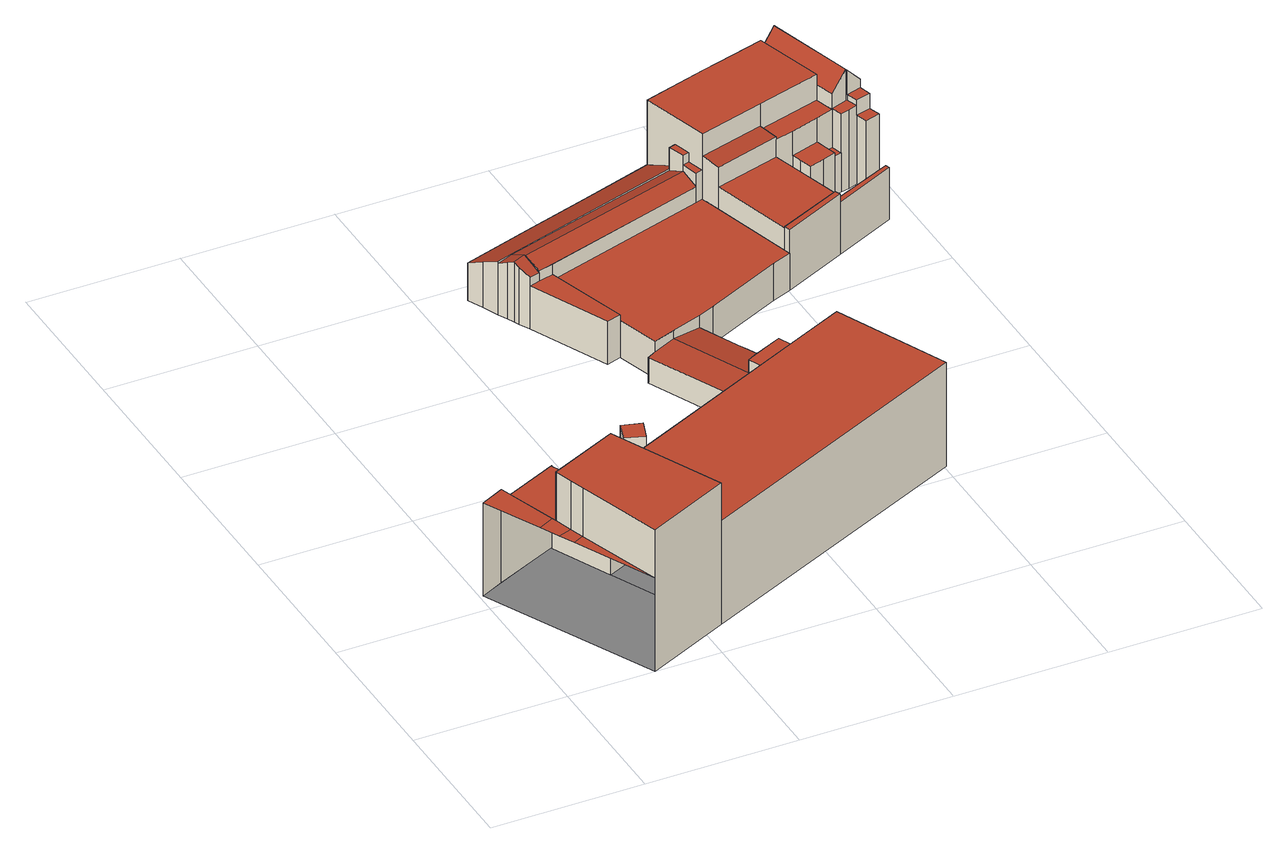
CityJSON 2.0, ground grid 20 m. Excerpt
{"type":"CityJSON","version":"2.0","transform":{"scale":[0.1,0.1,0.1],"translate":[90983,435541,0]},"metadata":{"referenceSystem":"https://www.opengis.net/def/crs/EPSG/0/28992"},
"CityObjects":{
"building1":{"type":"Building","attributes":{"TerrainHeight":3.48,"bron_tex":"UltraCAM-X 10cm juni 2008","voll_tex":"complete","bron_geo":"Lidar 15-30 punten - nov. 2008","status":"1"},"geometry":[{"type":"MultiSurface","lod":"2","boundaries":[[[0,1,2,3,4]],[[5,6,7,8]],[[9,10,11,12]],[[11,13,14,15,12]],[[16,17,18]],[[13,16,18,14]],[[19,20,21,22,23,24]],[[1,0,23,25]],[[0,4,24,23]],[[4,3,19,24]],[[5,8,3,2]],[[8,7,26,27]],[[7,6,21,20]],[[28,5,15,14]],[[29,28,14,18]],[[6,29,18,17]],[[10,9,25,22]],[[9,12,30,1]],[[12,15,2,30]]],"semantics":{"surfaces":[{"type":"RoofSurface"},{"type":"GroundSurface"},{"type":"WallSurface"}],"values":[0,0,0,0,0,0,1,2,2,2,2,2,2,2,2,2,2,2,2]}}]},
"building2":{"type":"Building","attributes":{"TerrainHeight":3.89,"bron_tex":"UltraCAM-X 10cm juni 2008","voll_tex":"complete","bron_geo":"Lidar 15-30 punten - nov. 2008","status":"1"},"geometry":[{"type":"MultiSurface","lod":"2","boundaries":[[[31,32,33,34]],[[35,36,37,38]],[[31,34,35,38]],[[34,33,36,35]],[[33,32,37,36]],[[32,31,38,37]]],"semantics":{"surfaces":[{"type":"RoofSurface"},{"type":"GroundSurface"},{"type":"WallSurface"}],"values":[0,1,2,2,2,2]}}]},
"building3":{"type":"Building","attributes":{"TerrainHeight":3.5,"bron_tex":"UltraCAM-X 10cm juni 2008","voll_tex":"complete","bron_geo":"Lidar 15-30 punten - nov. 2008","status":"1"},"geometry":[{"type":"MultiSurface","lod":"2","boundaries":[[[39,40,41,42,43]],[[27,26,44,45,46,47]],[[19,48,49,50,51,52,53,20]],[[27,47,48,19]],[[47,46,49,48]],[[46,45,41,40]],[[45,44,53,54]],[[44,26,20,53]],[[55,43,56,57]],[[39,55,57,58]],[[43,42,52,51]],[[42,41,54,52]],[[40,39,50,49]]],"semantics":{"surfaces":[{"type":"RoofSurface"},{"type":"GroundSurface"},{"type":"WallSurface"}],"values":[0,0,1,2,2,2,2,2,2,2,2,2,2]}}]},
"building4":{"type":"Building","attributes":{"TerrainHeight":3.65,"bron_tex":"UltraCAM-X 10cm juni 2008","voll_tex":"complete","bron_geo":"Lidar 15-30 punten - nov. 2008","status":"1"},"geometry":[{"type":"MultiSurface","lod":"2","boundaries":[[[59,60,61,62,63,64,65,66,67]],[[68,69,70,71,72]],[[73,57,56,74,75,76,77]],[[78,79,80,81,82]],[[83,84,85,86,87,88,89,90,91]],[[92,93,94,95]],[[96,97,98,99]],[[70,100,101,102,71]],[[103,104,58,57,73,105]],[[72,106,107,108]],[[106,109,110,107]],[[111,112,113,114,115,116,117,118,119,120,121,122,123,124,125,126,127,51,50]],[[66,65,121,128]],[[65,64,122,121]],[[64,63,123,122]],[[63,62,124,123]],[[62,129,73,77]],[[129,61,105,73]],[[61,60,114,113]],[[130,71,131]],[[70,69,132,133]],[[69,68,134,132]],[[77,76,125,124]],[[76,75,126,125]],[[75,74,127,126]],[[74,56,51,127]],[[81,80,60,59]],[[80,79,115,114]],[[79,78,135,115]],[[83,91,118,117]],[[91,90,119,118]],[[90,89,120,119]],[[89,88,136,120]],[[87,86,72,108]],[[86,85,68,72]],[[85,84,116,134]],[[84,83,117,116]],[[95,94,128,137]],[[94,93,67,66]],[[93,92,107,110]],[[96,99,88,87]],[[99,98,137,136]],[[98,97,92,95]],[[97,96,108,107]],[[71,138,131]],[[102,101,78,82]],[[101,100,139,135]],[[100,70,133,139]],[[103,105,113,112]],[[58,104,111,50]],[[104,103,112,111]],[[106,138,140]],[[110,141,59,67]],[[141,109,82,81]],[[109,106,140,102]]],"semantics":{"surfaces":[{"type":"RoofSurface"},{"type":"GroundSurface"},{"type":"WallSurface"}],"values":[0,0,0,0,0,0,0,0,0,0,0,1,2,2,2,2,2,2,2,2,2,2,2,2,2,2,2,2,2,2,2,2,2,2,2,2,2,2,2,2,2,2,2,2,2,2,2,2,2,2,2,2,2,2,2]}}]},
"building5":{"type":"Building","attributes":{"TerrainHeight":3.29,"bron_tex":"UltraCAM-X 10cm juni 2008","voll_tex":"complete","bron_geo":"Lidar 15-30 punten - nov. 2008","status":"1"},"geometry":[{"type":"MultiSurface","lod":"2","boundaries":[[[142,143,144,145,146,147]],[[148,149,150,151,152,153,154]],[[155,156,157,158]],[[159,160,161,162,163]],[[164,165,166,167]],[[168,169,170,171]],[[172,173,174,175,176,177]],[[120,178,179,180,181,182,183,184,185,186,187,188,189,190,191,192,193,121]],[[147,146,181,194]],[[146,145,195,196]],[[145,144,148,154]],[[144,143,189,188]],[[154,153,197,195]],[[153,152,184,183]],[[152,151,185,184]],[[151,150,186,185]],[[150,149,187,186]],[[149,148,188,187]],[[155,158,161,160]],[[158,157,169,168]],[[157,156,121,198]],[[156,155,199,121]],[[163,162,190,189]],[[162,161,191,190]],[[160,159,200,199]],[[167,166,143,142]],[[166,165,159,163]],[[165,164,201,200]],[[168,171,192,191]],[[171,170,193,192]],[[170,169,198,193]],[[172,177,178,120]],[[177,176,179,178]],[[176,175,180,179]],[[175,174,194,180]],[[202,173,164,167]],[[174,202,142,147]],[[173,172,120,201]]],"semantics":{"surfaces":[{"type":"RoofSurface"},{"type":"GroundSurface"},{"type":"WallSurface"}],"values":[0,0,0,0,0,0,0,1,2,2,2,2,2,2,2,2,2,2,2,2,2,2,2,2,2,2,2,2,2,2,2,2,2,2,2,2,2,2]}}]},
"building6":{"type":"Building","attributes":{"TerrainHeight":3.24,"bron_tex":"UltraCAM-X 10cm juni 2008","voll_tex":"complete","bron_geo":"Lidar 15-30 punten - nov. 2008","status":"1"},"geometry":[{"type":"MultiSurface","lod":"2","boundaries":[[[195,197,203,196]],[[183,182,181,204]],[[203,197,183,204]]],"semantics":{"surfaces":[{"type":"RoofSurface"},{"type":"GroundSurface"},{"type":"WallSurface"}],"values":[0,1,2]}}]},
"building7":{"type":"Building","attributes":{"TerrainHeight":3.12,"bron_tex":"UltraCAM-X 10cm juni 2008","voll_tex":"complete","bron_geo":"Lidar 15-30 punten - nov. 2008","status":"1"},"geometry":[{"type":"MultiSurface","lod":"2","boundaries":[[[205,206,207,208]],[[209,210,211,212]],[[213,214,215,216,217]],[[218,219,220,221]],[[221,220,222,223]],[[180,224,225,226,227,204,181]],[[208,207,228,229]],[[207,206,226,225]],[[206,205,227,226]],[[212,211,230,231]],[[211,210,205,208]],[[210,209,217,216]],[[216,215,232,227]],[[215,214,204,232]],[[214,213,196,203]],[[218,221,233,180]],[[220,219,213,234]],[[219,218,180,181]],[[221,223,224,233]],[[223,222,235,224]],[[222,236,209,212]],[[236,220,234,217]]],"semantics":{"surfaces":[{"type":"RoofSurface"},{"type":"GroundSurface"},{"type":"WallSurface"}],"values":[0,0,0,0,0,1,2,2,2,2,2,2,2,2,2,2,2,2,2,2,2,2]}}]}
},
"vertices":[
[120,280,115],[36,242,115],[64,157,115],[156,199,115],[120,278,115],[64,157,199],[114,0,199],[225,51,199],[156,199,199],[36,242,131],[5,227,131],[41,152,131],[62,162,131],[53,127,131],[71,133,131],[64,157,131],[63,107,131],[114,0,131],[77,114,131],[156,199,0],[225,51,0],[114,0,0],[5,227,0],[120,280,0],[120,278,0],[36,242,0],[225,51,146],[156,199,146],[71,133,199],[77,114,199],[62,162,115],
[272,397,35],[297,388,35],[306,414,35],[280,422,35],[280,422,0],[306,414,0],[297,388,0],[272,397,0],
[450,429,70],[485,350,70],[536,373,70],[508,437,70],[501,453,70],[603,223,146],[536,373,146],[485,350,146],[248,241,146],[248,241,0],[485,350,0],[450,429,0],[501,453,0],[508,437,0],[603,223,0],[536,373,0],[461,435,70],[501,453,35],[461,435,41],[450,429,39],
[332,700,52],[365,591,52],[382,535,52],[452,559,52],[474,568,52],[576,615,52],[602,625,52],[561,770,52],[552,767,52],[278,732,72],[284,720,79],[288,711,84],[305,719,84],[299,739,74],[411,545,41],[480,498,35],[475,508,35],[453,556,35],[452,559,35],[298,690,60],[346,585,60],[365,591,60],[332,700,60],[312,695,60],[259,774,53],[269,753,64],[278,732,75],[299,739,75],[539,811,76],[549,814,76],[535,860,53],[439,830,53],[350,803,53],[546,789,93],[552,767,93],[561,770,93],[555,792,93],[539,811,106],[546,789,106],[555,792,106],[549,814,106],[291,704,80],[298,690,72],[312,695,71],[371,530,36],[422,418,36],[382,535,37],[306,717,84],[546,789,84],[539,811,74],[312,695,74],[552,767,74],[422,418,0],[371,530,0],[382,535,0],[365,591,0],[346,585,0],[269,753,0],[259,774,0],[350,803,0],[439,830,0],[535,860,0],[602,625,0],[576,615,0],[474,568,0],[452,559,0],[453,556,0],[475,508,0],[480,498,0],[561,770,0],[411,545,52],[301,734,76],[305,719,83],[284,720,0],[288,711,0],[278,732,0],[298,690,0],[549,814,0],[555,792,0],[305,718,83],[291,704,0],[306,717,83],[332,700,74],
[648,794,108],[656,768,108],[680,774,108],[718,786,108],[741,793,108],[734,819,108],[680,774,74],[684,761,74],[689,745,74],[709,751,74],[726,757,74],[722,772,74],[718,786,74],[600,634,85],[602,625,85],[687,665,85],[684,672,85],[569,743,83],[600,634,83],[684,672,83],[660,755,83],[656,768,83],[561,769,113],[569,743,111],[656,768,111],[648,794,113],[684,672,73],[687,665,73],[770,703,73],[768,709,73],[535,860,144],[561,769,144],[734,819,144],[707,910,144],[665,898,144],[621,886,144],[621,886,0],[665,898,0],[707,910,0],[741,793,0],[718,786,0],[722,772,0],[726,757,0],[709,751,0],[689,745,0],[684,761,0],[680,774,0],[656,768,0],[660,755,0],[684,672,0],[768,709,0],[770,703,0],[734,819,0],[718,786,55],[741,793,55],[722,772,55],[687,665,0],[600,634,0],[569,743,0],[561,769,0],[648,794,144],
[745,778,55],[745,778,0],
[769,785,97],[773,769,97],[793,775,97],[788,790,97],[764,800,118],[769,785,118],[788,790,118],[784,806,118],[741,793,110],[745,778,110],[757,781,110],[769,785,110],[764,800,110],[707,910,130],[741,793,130],[762,800,154],[728,917,154],[784,806,130],[749,923,130],[749,923,0],[793,775,0],[773,769,0],[769,785,0],[793,775,95],[788,790,95],[788,790,115],[784,806,115],[757,781,0],[728,917,0],[762,800,110],[784,806,0],[764,800,152]
]}
